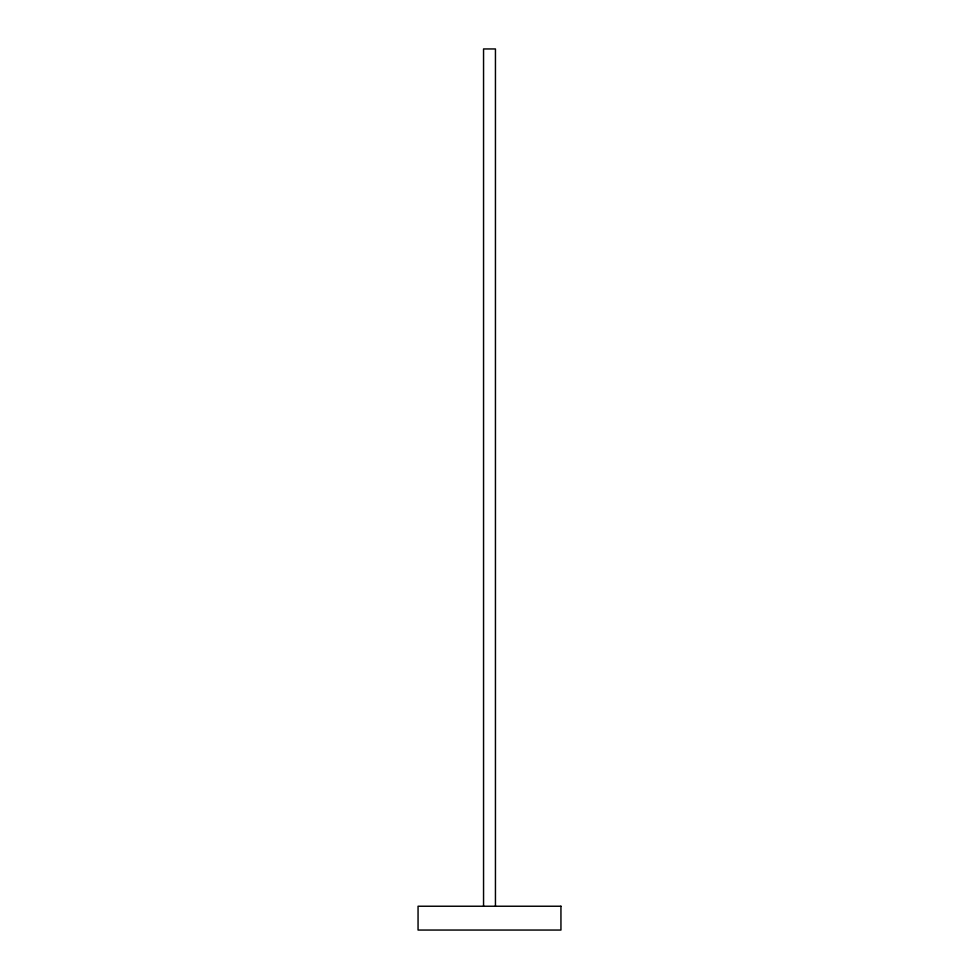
<?xml version="1.0" encoding="UTF-8"?>
<svg xmlns="http://www.w3.org/2000/svg" width="979" height="979" viewBox="0 0 979 979"><rect width="100%" height="100%" fill="white"/><g stroke="black" fill="none" stroke-linecap="round" stroke-linejoin="round"><path stroke-width="1.47" d="M495.447 906.236L495.447 48.95L483.553 48.95L483.553 906.236M560.943 906.236L418.057 906.236L418.057 930.05L560.943 930.05L560.943 906.236"/></g></svg>
